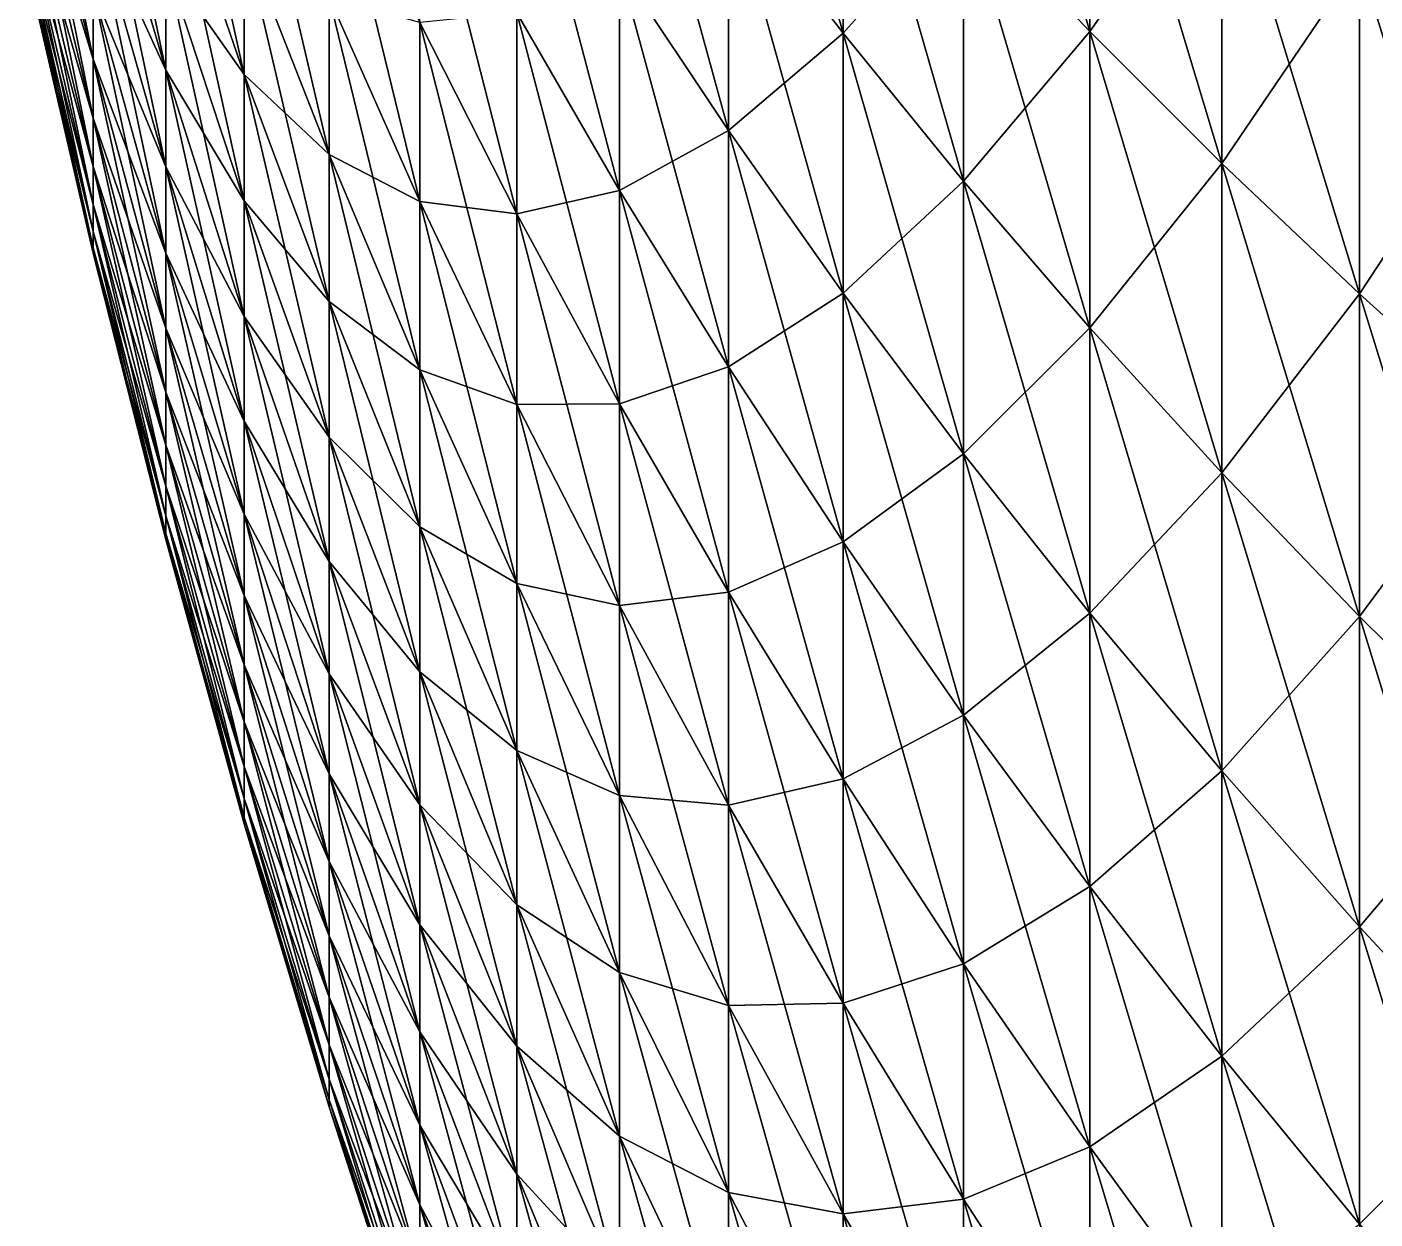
# Model space of a CAD drawing. Header units: inches. Extents: x 0 to 100, y -254 to 254.
# Drawn here: x 8.6 to 45.16, y -113.45 to -81.12 of the extents above; entities that cross this region are included whole.
import ezdxf

# ---------------------------------------------------------------- set-up
doc = ezdxf.new("R2010")
doc.units = ezdxf.units.IN
doc.header["$LTSCALE"] = 125.488919
doc.header["$MEASUREMENT"] = 0
doc.layers.add('1', color=7, linetype='CONTINUOUS')
doc.layers.add('3', color=7, linetype='CONTINUOUS')

msp = doc.modelspace()

# ---------------------------------------------------------------- linework, layer by layer
at = {"layer": '1', "linetype": 'CONTINUOUS'}
for points in [[(33.998, -77.617, -134.437), (33.998, -69.669, -138.723), (37.424, -81.236, -140.706), (33.998, -77.617, -134.437)], [(37.424, -81.236, -140.706), (33.998, -69.669, -138.723), (37.424, -72.918, -145.191), (37.424, -81.236, -140.706)], [(44.739, -79.312, -157.922), (44.739, -69.995, -162.267), (48.625, -82.454, -164.179), (44.739, -79.312, -157.922)], [(48.625, -82.454, -164.179), (44.739, -69.995, -162.267), (48.625, -72.768, -168.696), (48.625, -82.454, -164.179)], [(27.62, -77.231, -117.424), (27.62, -70.272, -121.715), (30.73, -81.286, -123.589), (27.62, -77.231, -117.424)], [(30.73, -81.286, -123.589), (27.62, -70.272, -121.715), (30.73, -73.962, -128.106), (30.73, -81.286, -123.589)], [(8.598, -74.662, -27.175), (8.598, -72.955, -31.47), (10.396, -81.994, -29.844), (8.598, -74.662, -27.175)], [(10.396, -81.994, -29.844), (8.598, -72.955, -31.47), (10.396, -80.12, -34.561), (10.396, -81.994, -29.844)], [(10.396, -75.566, -43.628), (10.396, -72.902, -47.948), (12.361, -82.289, -47.51), (10.396, -75.566, -43.628)], [(12.361, -82.289, -47.51), (10.396, -72.902, -47.948), (12.361, -79.388, -52.214), (12.361, -82.289, -47.51)], [(12.361, -76.217, -56.742), (12.361, -72.789, -61.077), (14.493, -82.409, -61.351), (12.361, -76.217, -56.742)], [(14.493, -82.409, -61.351), (12.361, -72.789, -61.077), (14.493, -78.702, -66.039), (14.493, -82.409, -61.351)], [(37.424, -81.236, -140.706), (37.424, -72.918, -145.191), (41.004, -84.818, -146.909), (37.424, -81.236, -140.706)], [(41.004, -84.818, -146.909), (37.424, -72.918, -145.191), (41.004, -76.132, -151.592), (41.004, -84.818, -146.909)], [(24.67, -79.482, -106.763), (24.67, -73.14, -111.204), (27.62, -83.928, -112.734), (24.67, -79.482, -106.763)], [(27.62, -83.928, -112.734), (24.67, -73.14, -111.204), (27.62, -77.231, -117.424), (27.62, -83.928, -112.734)], [(30.73, -81.286, -123.589), (30.73, -73.962, -128.106), (33.998, -85.303, -129.697), (30.73, -81.286, -123.589)], [(33.998, -85.303, -129.697), (30.73, -73.962, -128.106), (33.998, -77.617, -134.437), (33.998, -85.303, -129.697)], [(8.598, -76.115, -22.787), (8.598, -74.662, -27.175), (10.396, -83.591, -25.025), (8.598, -76.115, -22.787)], [(10.396, -83.591, -25.025), (8.598, -74.662, -27.175), (10.396, -81.994, -29.844), (10.396, -83.591, -25.025)], [(14.493, -78.702, -66.039), (14.493, -74.729, -70.503), (16.791, -84.579, -70.97), (14.493, -78.702, -66.039)], [(16.791, -84.579, -70.97), (14.493, -74.729, -70.503), (16.791, -80.309, -75.768), (16.791, -84.579, -70.97)], [(21.88, -80.73, -96.211), (21.88, -75, -100.742), (24.67, -85.555, -101.961), (21.88, -80.73, -96.211)], [(24.67, -85.555, -101.961), (21.88, -75, -100.742), (24.67, -79.482, -106.763), (24.67, -85.555, -101.961)], [(10.396, -77.975, -39.161), (10.396, -75.566, -43.628), (12.361, -84.913, -42.645), (10.396, -77.975, -39.161)], [(12.361, -84.913, -42.645), (10.396, -75.566, -43.628), (12.361, -82.289, -47.51), (12.361, -84.913, -42.645)], [(16.791, -80.309, -75.768), (16.791, -75.768, -80.309), (19.254, -85.851, -80.996), (16.791, -80.309, -75.768)], [(19.254, -85.851, -80.996), (16.791, -75.768, -80.309), (19.254, -80.996, -85.851), (19.254, -85.851, -80.996)], [(19.254, -80.996, -85.851), (19.254, -75.868, -90.416), (21.88, -86.188, -91.354), (19.254, -80.996, -85.851)], [(21.88, -86.188, -91.354), (19.254, -75.868, -90.416), (21.88, -80.73, -96.211), (21.88, -86.188, -91.354)], [(8.598, -77.311, -18.323), (8.598, -76.115, -22.787), (10.396, -84.905, -20.123), (8.598, -77.311, -18.323)], [(10.396, -84.905, -20.123), (8.598, -76.115, -22.787), (10.396, -83.591, -25.025), (10.396, -84.905, -20.123)], [(12.361, -79.388, -52.214), (12.361, -76.217, -56.742), (14.493, -85.837, -56.456), (12.361, -79.388, -52.214)], [(14.493, -85.837, -56.456), (12.361, -76.217, -56.742), (14.493, -82.409, -61.351), (14.493, -85.837, -56.456)], [(41.004, -84.818, -146.909), (41.004, -76.132, -151.592), (44.739, -88.36, -153.044), (41.004, -84.818, -146.909)], [(44.739, -88.36, -153.044), (41.004, -76.132, -151.592), (44.739, -79.312, -157.922), (44.739, -88.36, -153.044)], [(8.598, -78.246, -13.797), (8.598, -77.311, -18.323), (10.396, -85.931, -15.152), (8.598, -78.246, -13.797)], [(10.396, -85.931, -15.152), (8.598, -77.311, -18.323), (10.396, -84.905, -20.123), (10.396, -85.931, -15.152)], [(27.62, -83.928, -112.734), (27.62, -77.231, -117.424), (30.73, -88.334, -118.653), (27.62, -83.928, -112.734)], [(30.73, -88.334, -118.653), (27.62, -77.231, -117.424), (30.73, -81.286, -123.589), (30.73, -88.334, -118.653)], [(33.998, -85.303, -129.697), (33.998, -77.617, -134.437), (37.424, -89.28, -135.744), (33.998, -85.303, -129.697)], [(37.424, -89.28, -135.744), (33.998, -77.617, -134.437), (37.424, -81.236, -140.706), (37.424, -89.28, -135.744)], [(10.396, -80.12, -34.561), (10.396, -77.975, -39.161), (12.361, -87.249, -37.635), (10.396, -80.12, -34.561)], [(12.361, -87.249, -37.635), (10.396, -77.975, -39.161), (12.361, -84.913, -42.645), (12.361, -87.249, -37.635)], [(8.598, -78.916, -9.224), (8.598, -78.246, -13.797), (10.396, -86.667, -10.13), (8.598, -78.916, -9.224)], [(10.396, -86.667, -10.13), (8.598, -78.246, -13.797), (10.396, -85.931, -15.152), (10.396, -86.667, -10.13)], [(8.598, -79.319, -4.62), (8.598, -78.916, -9.224), (10.396, -87.109, -5.074), (8.598, -79.319, -4.62)], [(10.396, -87.109, -5.074), (8.598, -78.916, -9.224), (10.396, -86.667, -10.13), (10.396, -87.109, -5.074)], [(14.493, -82.409, -61.351), (14.493, -78.702, -66.039), (16.791, -88.562, -65.932), (14.493, -82.409, -61.351)], [(16.791, -88.562, -65.932), (14.493, -78.702, -66.039), (16.791, -84.579, -70.97), (16.791, -88.562, -65.932)], [(10.396, -87.257), (8.598, -79.453), (8.598, -79.319, -4.62), (10.396, -87.257)], [(10.396, -87.257), (8.598, -79.319, -4.62), (10.396, -87.109, -5.074), (10.396, -87.257)], [(44.739, -88.36, -153.044), (44.739, -79.312, -157.922), (48.625, -91.861, -159.107), (44.739, -88.36, -153.044)], [(48.625, -91.861, -159.107), (44.739, -79.312, -157.922), (48.625, -82.454, -164.179), (48.625, -91.861, -159.107)], [(12.361, -82.289, -47.51), (12.361, -79.388, -52.214), (14.493, -88.974, -51.369), (12.361, -82.289, -47.51)], [(14.493, -88.974, -51.369), (12.361, -79.388, -52.214), (14.493, -85.837, -56.456), (14.493, -88.974, -51.369)], [(24.67, -85.555, -101.961), (24.67, -79.482, -106.763), (27.62, -90.341, -107.664), (24.67, -85.555, -101.961)], [(27.62, -90.341, -107.664), (24.67, -79.482, -106.763), (27.62, -83.928, -112.734), (27.62, -90.341, -107.664)], [(10.396, -81.994, -29.844), (10.396, -80.12, -34.561), (12.361, -89.289, -32.499), (10.396, -81.994, -29.844)], [(12.361, -89.289, -32.499), (10.396, -80.12, -34.561), (12.361, -87.249, -37.635), (12.361, -89.289, -32.499)], [(16.791, -84.579, -70.97), (16.791, -80.309, -75.768), (19.254, -90.416, -75.868), (16.791, -84.579, -70.97)], [(19.254, -90.416, -75.868), (16.791, -80.309, -75.768), (19.254, -85.851, -80.996), (19.254, -90.416, -75.868)], [(21.88, -86.188, -91.354), (21.88, -80.73, -96.211), (24.67, -91.339, -96.814), (21.88, -86.188, -91.354)], [(24.67, -91.339, -96.814), (21.88, -80.73, -96.211), (24.67, -85.555, -101.961), (24.67, -91.339, -96.814)], [(19.254, -85.851, -80.996), (19.254, -80.996, -85.851), (21.88, -91.354, -86.188), (19.254, -85.851, -80.996)], [(21.88, -91.354, -86.188), (19.254, -80.996, -85.851), (21.88, -86.188, -91.354), (21.88, -91.354, -86.188)], [(30.73, -88.334, -118.653), (30.73, -81.286, -123.589), (33.998, -92.7, -124.517), (30.73, -88.334, -118.653)], [(33.998, -92.7, -124.517), (30.73, -81.286, -123.589), (33.998, -85.303, -129.697), (33.998, -92.7, -124.517)], [(37.424, -89.28, -135.744), (37.424, -81.236, -140.706), (41.004, -93.216, -141.729), (37.424, -89.28, -135.744)], [(41.004, -93.216, -141.729), (37.424, -81.236, -140.706), (41.004, -84.818, -146.909), (41.004, -93.216, -141.729)], [(10.396, -83.591, -25.025), (10.396, -81.994, -29.844), (12.361, -91.028, -27.252), (10.396, -83.591, -25.025)], [(12.361, -91.028, -27.252), (10.396, -81.994, -29.844), (12.361, -89.289, -32.499), (12.361, -91.028, -27.252)], [(12.361, -84.913, -42.645), (12.361, -82.289, -47.51), (14.493, -91.81, -46.109), (12.361, -84.913, -42.645)], [(14.493, -91.81, -46.109), (12.361, -82.289, -47.51), (14.493, -88.974, -51.369), (14.493, -91.81, -46.109)], [(14.493, -85.837, -56.456), (14.493, -82.409, -61.351), (16.791, -92.246, -60.671), (14.493, -85.837, -56.456)], [(16.791, -92.246, -60.671), (14.493, -82.409, -61.351), (16.791, -88.562, -65.932), (16.791, -92.246, -60.671)], [(10.396, -84.905, -20.123), (10.396, -83.591, -25.025), (12.361, -92.458, -21.913), (10.396, -84.905, -20.123)], [(12.361, -92.458, -21.913), (10.396, -83.591, -25.025), (12.361, -91.028, -27.252), (12.361, -92.458, -21.913)], [(27.62, -90.341, -107.664), (27.62, -83.928, -112.734), (30.73, -95.084, -113.316), (27.62, -90.341, -107.664)], [(30.73, -95.084, -113.316), (27.62, -83.928, -112.734), (30.73, -88.334, -118.653), (30.73, -95.084, -113.316)], [(16.791, -88.562, -65.932), (16.791, -84.579, -70.97), (19.254, -94.674, -70.482), (16.791, -88.562, -65.932)], [(19.254, -94.674, -70.482), (16.791, -84.579, -70.97), (19.254, -90.416, -75.868), (19.254, -94.674, -70.482)], [(41.004, -93.216, -141.729), (41.004, -84.818, -146.909), (44.739, -97.109, -147.647), (41.004, -93.216, -141.729)], [(44.739, -97.109, -147.647), (41.004, -84.818, -146.909), (44.739, -88.36, -153.044), (44.739, -97.109, -147.647)], [(10.396, -85.931, -15.152), (10.396, -84.905, -20.123), (12.361, -93.576, -16.5), (10.396, -85.931, -15.152)], [(12.361, -93.576, -16.5), (10.396, -84.905, -20.123), (12.361, -92.458, -21.913), (12.361, -93.576, -16.5)], [(12.361, -87.249, -37.635), (12.361, -84.913, -42.645), (14.493, -94.336, -40.693), (12.361, -87.249, -37.635)], [(14.493, -94.336, -40.693), (12.361, -84.913, -42.645), (14.493, -91.81, -46.109), (14.493, -94.336, -40.693)], [(33.998, -92.7, -124.517), (33.998, -85.303, -129.697), (37.424, -97.022, -130.323), (33.998, -92.7, -124.517)], [(37.424, -97.022, -130.323), (33.998, -85.303, -129.697), (37.424, -89.28, -135.744), (37.424, -97.022, -130.323)], [(14.493, -88.974, -51.369), (14.493, -85.837, -56.456), (16.791, -95.617, -55.205), (14.493, -88.974, -51.369)], [(16.791, -95.617, -55.205), (14.493, -85.837, -56.456), (16.791, -92.246, -60.671), (16.791, -95.617, -55.205)], [(19.254, -90.416, -75.868), (19.254, -85.851, -80.996), (21.88, -96.211, -80.73), (19.254, -90.416, -75.868)], [(21.88, -96.211, -80.73), (19.254, -85.851, -80.996), (21.88, -91.354, -86.188), (21.88, -96.211, -80.73)], [(24.67, -91.339, -96.814), (24.67, -85.555, -101.961), (27.62, -96.448, -102.229), (24.67, -91.339, -96.814)], [(27.62, -96.448, -102.229), (24.67, -85.555, -101.961), (27.62, -90.341, -107.664), (27.62, -96.448, -102.229)], [(10.396, -86.667, -10.13), (10.396, -85.931, -15.152), (12.361, -94.377, -11.031), (10.396, -86.667, -10.13)], [(12.361, -94.377, -11.031), (10.396, -85.931, -15.152), (12.361, -93.576, -16.5), (12.361, -94.377, -11.031)], [(21.88, -91.354, -86.188), (21.88, -86.188, -91.354), (24.67, -96.814, -91.339), (21.88, -91.354, -86.188)], [(24.67, -96.814, -91.339), (21.88, -86.188, -91.354), (24.67, -91.339, -96.814), (24.67, -96.814, -91.339)], [(10.396, -87.109, -5.074), (10.396, -86.667, -10.13), (12.361, -94.859, -5.525), (10.396, -87.109, -5.074)], [(12.361, -94.859, -5.525), (10.396, -86.667, -10.13), (12.361, -94.377, -11.031), (12.361, -94.859, -5.525)], [(12.361, -95.02), (10.396, -87.257), (10.396, -87.109, -5.074), (12.361, -95.02)], [(12.361, -95.02), (10.396, -87.109, -5.074), (12.361, -94.859, -5.525), (12.361, -95.02)], [(12.361, -89.289, -32.499), (12.361, -87.249, -37.635), (14.493, -96.543, -35.139), (12.361, -89.289, -32.499)], [(14.493, -96.543, -35.139), (12.361, -87.249, -37.635), (14.493, -94.336, -40.693), (14.493, -96.543, -35.139)], [(30.73, -95.084, -113.316), (30.73, -88.334, -118.653), (33.998, -99.783, -118.917), (30.73, -95.084, -113.316)], [(33.998, -99.783, -118.917), (30.73, -88.334, -118.653), (33.998, -92.7, -124.517), (33.998, -99.783, -118.917)], [(44.739, -97.109, -147.647), (44.739, -88.36, -153.044), (48.625, -100.956, -153.497), (44.739, -97.109, -147.647)], [(48.625, -100.956, -153.497), (44.739, -88.36, -153.044), (48.625, -91.861, -159.107), (48.625, -100.956, -153.497)], [(16.791, -92.246, -60.671), (16.791, -88.562, -65.932), (19.254, -98.612, -64.858), (16.791, -92.246, -60.671)], [(19.254, -98.612, -64.858), (16.791, -88.562, -65.932), (19.254, -94.674, -70.482), (19.254, -98.612, -64.858)], [(14.493, -91.81, -46.109), (14.493, -88.974, -51.369), (16.791, -98.665, -49.552), (14.493, -91.81, -46.109)], [(16.791, -98.665, -49.552), (14.493, -88.974, -51.369), (16.791, -95.617, -55.205), (16.791, -98.665, -49.552)], [(12.361, -91.028, -27.252), (12.361, -89.289, -32.499), (14.493, -98.422, -29.466), (12.361, -91.028, -27.252)], [(14.493, -98.422, -29.466), (12.361, -89.289, -32.499), (14.493, -96.543, -35.139), (14.493, -98.422, -29.466)], [(37.424, -97.022, -130.323), (37.424, -89.28, -135.744), (41.004, -101.299, -136.069), (37.424, -97.022, -130.323)], [(41.004, -101.299, -136.069), (37.424, -89.28, -135.744), (41.004, -93.216, -141.729), (41.004, -101.299, -136.069)], [(19.254, -94.674, -70.482), (19.254, -90.416, -75.868), (21.88, -100.742, -75), (19.254, -94.674, -70.482)], [(21.88, -100.742, -75), (19.254, -90.416, -75.868), (21.88, -96.211, -80.73), (21.88, -100.742, -75)], [(27.62, -96.448, -102.229), (27.62, -90.341, -107.664), (30.73, -101.512, -107.596), (27.62, -96.448, -102.229)], [(30.73, -101.512, -107.596), (27.62, -90.341, -107.664), (30.73, -95.084, -113.316), (30.73, -101.512, -107.596)], [(12.361, -92.458, -21.913), (12.361, -91.028, -27.252), (14.493, -99.969, -23.693), (12.361, -92.458, -21.913)], [(14.493, -99.969, -23.693), (12.361, -91.028, -27.252), (14.493, -98.422, -29.466), (14.493, -99.969, -23.693)], [(21.88, -96.211, -80.73), (21.88, -91.354, -86.188), (24.67, -101.961, -85.555), (21.88, -96.211, -80.73)], [(24.67, -101.961, -85.555), (21.88, -91.354, -86.188), (24.67, -96.814, -91.339), (24.67, -101.961, -85.555)], [(24.67, -96.814, -91.339), (24.67, -91.339, -96.814), (27.62, -102.229, -96.448), (24.67, -96.814, -91.339)], [(27.62, -102.229, -96.448), (24.67, -91.339, -96.814), (27.62, -96.448, -102.229), (27.62, -102.229, -96.448)], [(14.493, -94.336, -40.693), (14.493, -91.81, -46.109), (16.791, -101.38, -43.731), (14.493, -94.336, -40.693)], [(16.791, -101.38, -43.731), (14.493, -91.81, -46.109), (16.791, -98.665, -49.552), (16.791, -101.38, -43.731)], [(12.361, -93.576, -16.5), (12.361, -92.458, -21.913), (14.493, -101.178, -17.84), (12.361, -93.576, -16.5)], [(14.493, -101.178, -17.84), (12.361, -92.458, -21.913), (14.493, -99.969, -23.693), (14.493, -101.178, -17.84)], [(16.791, -95.617, -55.205), (16.791, -92.246, -60.671), (19.254, -102.216, -59.015), (16.791, -95.617, -55.205)], [(19.254, -102.216, -59.015), (16.791, -92.246, -60.671), (19.254, -98.612, -64.858), (19.254, -102.216, -59.015)], [(33.998, -99.783, -118.917), (33.998, -92.7, -124.517), (37.424, -104.436, -124.461), (33.998, -99.783, -118.917)], [(37.424, -104.436, -124.461), (33.998, -92.7, -124.517), (37.424, -97.022, -130.323), (37.424, -104.436, -124.461)], [(41.004, -101.299, -136.069), (41.004, -93.216, -141.729), (44.739, -105.53, -141.751), (41.004, -101.299, -136.069)], [(44.739, -105.53, -141.751), (41.004, -93.216, -141.729), (44.739, -97.109, -147.647), (44.739, -105.53, -141.751)], [(12.361, -94.377, -11.031), (12.361, -93.576, -16.5), (14.493, -102.044, -11.927), (12.361, -94.377, -11.031)], [(14.493, -102.044, -11.927), (12.361, -93.576, -16.5), (14.493, -101.178, -17.84), (14.493, -102.044, -11.927)], [(12.361, -94.859, -5.525), (12.361, -94.377, -11.031), (14.493, -102.565, -5.974), (12.361, -94.859, -5.525)], [(14.493, -102.565, -5.974), (12.361, -94.377, -11.031), (14.493, -102.044, -11.927), (14.493, -102.565, -5.974)], [(14.493, -96.543, -35.139), (14.493, -94.336, -40.693), (16.791, -103.751, -37.762), (14.493, -96.543, -35.139)], [(16.791, -103.751, -37.762), (14.493, -94.336, -40.693), (16.791, -101.38, -43.731), (16.791, -103.751, -37.762)], [(19.254, -98.612, -64.858), (19.254, -94.674, -70.482), (21.88, -104.932, -69.015), (19.254, -98.612, -64.858)], [(21.88, -104.932, -69.015), (19.254, -94.674, -70.482), (21.88, -100.742, -75), (21.88, -104.932, -69.015)], [(14.493, -102.738), (12.361, -95.02), (12.361, -94.859, -5.525), (14.493, -102.738)], [(14.493, -102.738), (12.361, -94.859, -5.525), (14.493, -102.565, -5.974), (14.493, -102.738)], [(30.73, -101.512, -107.596), (30.73, -95.084, -113.316), (33.998, -106.528, -112.914), (30.73, -101.512, -107.596)], [(33.998, -106.528, -112.914), (30.73, -95.084, -113.316), (33.998, -99.783, -118.917), (33.998, -106.528, -112.914)], [(16.791, -98.665, -49.552), (16.791, -95.617, -55.205), (19.254, -105.475, -52.971), (16.791, -98.665, -49.552)], [(19.254, -105.475, -52.971), (16.791, -95.617, -55.205), (19.254, -102.216, -59.015), (19.254, -105.475, -52.971)], [(21.88, -100.742, -75), (21.88, -96.211, -80.73), (24.67, -106.763, -79.482), (21.88, -100.742, -75)], [(24.67, -106.763, -79.482), (21.88, -96.211, -80.73), (24.67, -101.961, -85.555), (24.67, -106.763, -79.482)], [(27.62, -102.229, -96.448), (27.62, -96.448, -102.229), (30.73, -107.596, -101.512), (27.62, -102.229, -96.448)], [(30.73, -107.596, -101.512), (27.62, -96.448, -102.229), (30.73, -101.512, -107.596), (30.73, -107.596, -101.512)], [(14.493, -98.422, -29.466), (14.493, -96.543, -35.139), (16.791, -105.771, -31.666), (14.493, -98.422, -29.466)], [(16.791, -105.771, -31.666), (14.493, -96.543, -35.139), (16.791, -103.751, -37.762), (16.791, -105.771, -31.666)], [(24.67, -101.961, -85.555), (24.67, -96.814, -91.339), (27.62, -107.664, -90.341), (24.67, -101.961, -85.555)], [(27.62, -107.664, -90.341), (24.67, -96.814, -91.339), (27.62, -102.229, -96.448), (27.62, -107.664, -90.341)], [(37.424, -104.436, -124.461), (37.424, -97.022, -130.323), (41.004, -109.04, -129.948), (37.424, -104.436, -124.461)], [(41.004, -109.04, -129.948), (37.424, -97.022, -130.323), (41.004, -101.299, -136.069), (41.004, -109.04, -129.948)], [(44.739, -105.53, -141.751), (44.739, -97.109, -147.647), (48.625, -109.711, -147.367), (44.739, -105.53, -141.751)], [(48.625, -109.711, -147.367), (44.739, -97.109, -147.647), (48.625, -100.956, -153.497), (48.625, -109.711, -147.367)], [(14.493, -99.969, -23.693), (14.493, -98.422, -29.466), (16.791, -107.433, -25.462), (14.493, -99.969, -23.693)], [(16.791, -107.433, -25.462), (14.493, -98.422, -29.466), (16.791, -105.771, -31.666), (16.791, -107.433, -25.462)], [(16.791, -101.38, -43.731), (16.791, -98.665, -49.552), (19.254, -108.376, -46.749), (16.791, -101.38, -43.731)], [(19.254, -108.376, -46.749), (16.791, -98.665, -49.552), (19.254, -105.475, -52.971), (19.254, -108.376, -46.749)], [(19.254, -102.216, -59.015), (19.254, -98.612, -64.858), (21.88, -108.768, -62.797), (19.254, -102.216, -59.015)], [(21.88, -108.768, -62.797), (19.254, -98.612, -64.858), (21.88, -104.932, -69.015), (21.88, -108.768, -62.797)], [(33.998, -106.528, -112.914), (33.998, -99.783, -118.917), (37.424, -111.496, -118.178), (33.998, -106.528, -112.914)], [(37.424, -111.496, -118.178), (33.998, -99.783, -118.917), (37.424, -104.436, -124.461), (37.424, -111.496, -118.178)], [(14.493, -101.178, -17.84), (14.493, -99.969, -23.693), (16.791, -108.732, -19.172), (14.493, -101.178, -17.84)], [(16.791, -108.732, -19.172), (14.493, -99.969, -23.693), (16.791, -107.433, -25.462), (16.791, -108.732, -19.172)], [(21.88, -104.932, -69.015), (21.88, -100.742, -75), (24.67, -111.204, -73.14), (21.88, -104.932, -69.015)], [(24.67, -111.204, -73.14), (21.88, -100.742, -75), (24.67, -106.763, -79.482), (24.67, -111.204, -73.14)], [(14.493, -102.044, -11.927), (14.493, -101.178, -17.84), (16.791, -109.663, -12.818), (14.493, -102.044, -11.927)], [(16.791, -109.663, -12.818), (14.493, -101.178, -17.84), (16.791, -108.732, -19.172), (16.791, -109.663, -12.818)], [(16.791, -103.751, -37.762), (16.791, -101.38, -43.731), (19.254, -110.911, -40.368), (16.791, -103.751, -37.762)], [(19.254, -110.911, -40.368), (16.791, -101.38, -43.731), (19.254, -108.376, -46.749), (19.254, -110.911, -40.368)], [(30.73, -107.596, -101.512), (30.73, -101.512, -107.596), (33.998, -112.914, -106.528), (30.73, -107.596, -101.512)], [(33.998, -112.914, -106.528), (30.73, -101.512, -107.596), (33.998, -106.528, -112.914), (33.998, -112.914, -106.528)], [(41.004, -109.04, -129.948), (41.004, -101.299, -136.069), (44.739, -113.593, -135.375), (41.004, -109.04, -129.948)], [(44.739, -113.593, -135.375), (41.004, -101.299, -136.069), (44.739, -105.53, -141.751), (44.739, -113.593, -135.375)], [(24.67, -106.763, -79.482), (24.67, -101.961, -85.555), (27.62, -112.734, -83.928), (24.67, -106.763, -79.482)], [(27.62, -112.734, -83.928), (24.67, -101.961, -85.555), (27.62, -107.664, -90.341), (27.62, -112.734, -83.928)], [(14.493, -102.565, -5.974), (14.493, -102.044, -11.927), (16.791, -110.223, -6.42), (14.493, -102.565, -5.974)], [(16.791, -110.223, -6.42), (14.493, -102.044, -11.927), (16.791, -109.663, -12.818), (16.791, -110.223, -6.42)], [(19.254, -105.475, -52.971), (19.254, -102.216, -59.015), (21.88, -112.235, -56.366), (19.254, -105.475, -52.971)], [(21.88, -112.235, -56.366), (19.254, -102.216, -59.015), (21.88, -108.768, -62.797), (21.88, -112.235, -56.366)], [(27.62, -107.664, -90.341), (27.62, -102.229, -96.448), (30.73, -113.316, -95.084), (27.62, -107.664, -90.341)], [(30.73, -113.316, -95.084), (27.62, -102.229, -96.448), (30.73, -107.596, -101.512), (30.73, -113.316, -95.084)], [(16.791, -110.409), (14.493, -102.738), (14.493, -102.565, -5.974), (16.791, -110.409)], [(16.791, -110.409), (14.493, -102.565, -5.974), (16.791, -110.223, -6.42), (16.791, -110.409)], [(16.791, -105.771, -31.666), (16.791, -103.751, -37.762), (19.254, -113.071, -33.851), (16.791, -105.771, -31.666)], [(19.254, -113.071, -33.851), (16.791, -103.751, -37.762), (19.254, -110.911, -40.368), (19.254, -113.071, -33.851)], [(37.424, -111.496, -118.178), (37.424, -104.436, -124.461), (41.004, -116.411, -123.388), (37.424, -111.496, -118.178)], [(41.004, -116.411, -123.388), (37.424, -104.436, -124.461), (41.004, -109.04, -129.948), (41.004, -116.411, -123.388)], [(21.88, -108.768, -62.797), (21.88, -104.932, -69.015), (24.67, -115.268, -66.55), (21.88, -108.768, -62.797)], [(24.67, -115.268, -66.55), (21.88, -104.932, -69.015), (24.67, -111.204, -73.14), (24.67, -115.268, -66.55)], [(19.254, -108.376, -46.749), (19.254, -105.475, -52.971), (21.88, -115.322, -49.745), (19.254, -108.376, -46.749)], [(21.88, -115.322, -49.745), (19.254, -105.475, -52.971), (21.88, -112.235, -56.366), (21.88, -115.322, -49.745)], [(44.739, -113.593, -135.375), (44.739, -105.53, -141.751), (48.625, -118.094, -140.739), (44.739, -113.593, -135.375)], [(48.625, -118.094, -140.739), (44.739, -105.53, -141.751), (48.625, -109.711, -147.367), (48.625, -118.094, -140.739)], [(16.791, -107.433, -25.462), (16.791, -105.771, -31.666), (19.254, -114.848, -27.219), (16.791, -107.433, -25.462)], [(19.254, -114.848, -27.219), (16.791, -105.771, -31.666), (19.254, -113.071, -33.851), (19.254, -114.848, -27.219)], [(33.998, -112.914, -106.528), (33.998, -106.528, -112.914), (37.424, -118.178, -111.496), (33.998, -112.914, -106.528)], [(37.424, -118.178, -111.496), (33.998, -106.528, -112.914), (37.424, -111.496, -118.178), (37.424, -118.178, -111.496)], [(24.67, -111.204, -73.14), (24.67, -106.763, -79.482), (27.62, -117.424, -77.231), (24.67, -111.204, -73.14)], [(27.62, -117.424, -77.231), (24.67, -106.763, -79.482), (27.62, -112.734, -83.928), (27.62, -117.424, -77.231)], [(16.791, -108.732, -19.172), (16.791, -107.433, -25.462), (19.254, -116.236, -20.496), (16.791, -108.732, -19.172)], [(19.254, -116.236, -20.496), (16.791, -107.433, -25.462), (19.254, -114.848, -27.219), (19.254, -116.236, -20.496)], [(27.62, -112.734, -83.928), (27.62, -107.664, -90.341), (30.73, -118.653, -88.334), (27.62, -112.734, -83.928)], [(30.73, -118.653, -88.334), (27.62, -107.664, -90.341), (30.73, -113.316, -95.084), (30.73, -118.653, -88.334)], [(30.73, -113.316, -95.084), (30.73, -107.596, -101.512), (33.998, -118.917, -99.783), (30.73, -113.316, -95.084)], [(33.998, -118.917, -99.783), (30.73, -107.596, -101.512), (33.998, -112.914, -106.528), (33.998, -118.917, -99.783)], [(19.254, -110.911, -40.368), (19.254, -108.376, -46.749), (21.88, -118.02, -42.956), (19.254, -110.911, -40.368)], [(21.88, -118.02, -42.956), (19.254, -108.376, -46.749), (21.88, -115.322, -49.745), (21.88, -118.02, -42.956)], [(16.791, -109.663, -12.818), (16.791, -108.732, -19.172), (19.254, -117.231, -13.702), (16.791, -109.663, -12.818)], [(19.254, -117.231, -13.702), (16.791, -108.732, -19.172), (19.254, -116.236, -20.496), (19.254, -117.231, -13.702)], [(21.88, -112.235, -56.366), (21.88, -108.768, -62.797), (24.67, -118.943, -59.735), (21.88, -112.235, -56.366)], [(24.67, -118.943, -59.735), (21.88, -108.768, -62.797), (24.67, -115.268, -66.55), (24.67, -118.943, -59.735)], [(41.004, -116.411, -123.388), (41.004, -109.04, -129.948), (44.739, -121.272, -128.541), (41.004, -116.411, -123.388)], [(44.739, -121.272, -128.541), (41.004, -109.04, -129.948), (44.739, -113.593, -135.375), (44.739, -121.272, -128.541)], [(16.791, -110.223, -6.42), (16.791, -109.663, -12.818), (19.254, -117.829, -6.863), (16.791, -110.223, -6.42)], [(19.254, -117.829, -6.863), (16.791, -109.663, -12.818), (19.254, -117.231, -13.702), (19.254, -117.829, -6.863)], [(19.254, -118.029), (16.791, -110.409), (16.791, -110.223, -6.42), (19.254, -118.029)], [(19.254, -118.029), (16.791, -110.223, -6.42), (19.254, -117.829, -6.863), (19.254, -118.029)], [(19.254, -113.071, -33.851), (19.254, -110.911, -40.368), (21.88, -120.318, -36.021), (19.254, -113.071, -33.851)], [(21.88, -120.318, -36.021), (19.254, -110.911, -40.368), (21.88, -118.02, -42.956), (21.88, -120.318, -36.021)], [(24.67, -115.268, -66.55), (24.67, -111.204, -73.14), (27.62, -121.715, -70.272), (24.67, -115.268, -66.55)], [(27.62, -121.715, -70.272), (24.67, -111.204, -73.14), (27.62, -117.424, -77.231), (27.62, -121.715, -70.272)], [(37.424, -118.178, -111.496), (37.424, -111.496, -118.178), (41.004, -123.388, -116.411), (37.424, -118.178, -111.496)], [(41.004, -123.388, -116.411), (37.424, -111.496, -118.178), (41.004, -116.411, -123.388), (41.004, -123.388, -116.411)], [(21.88, -115.322, -49.745), (21.88, -112.235, -56.366), (24.67, -122.215, -52.718), (21.88, -115.322, -49.745)], [(24.67, -122.215, -52.718), (21.88, -112.235, -56.366), (24.67, -118.943, -59.735), (24.67, -122.215, -52.718)], [(27.62, -117.424, -77.231), (27.62, -112.734, -83.928), (30.73, -123.589, -81.286), (27.62, -117.424, -77.231)], [(30.73, -123.589, -81.286), (27.62, -112.734, -83.928), (30.73, -118.653, -88.334), (30.73, -123.589, -81.286)], [(33.998, -118.917, -99.783), (33.998, -112.914, -106.528), (37.424, -124.461, -104.436), (33.998, -118.917, -99.783)], [(37.424, -124.461, -104.436), (33.998, -112.914, -106.528), (37.424, -118.178, -111.496), (37.424, -124.461, -104.436)], [(19.254, -114.848, -27.219), (19.254, -113.071, -33.851), (21.88, -122.209, -28.964), (19.254, -114.848, -27.219)], [(21.88, -122.209, -28.964), (19.254, -113.071, -33.851), (21.88, -120.318, -36.021), (21.88, -122.209, -28.964)], [(30.73, -118.653, -88.334), (30.73, -113.316, -95.084), (33.998, -124.517, -92.7), (30.73, -118.653, -88.334)], [(33.998, -124.517, -92.7), (30.73, -113.316, -95.084), (33.998, -118.917, -99.783), (33.998, -124.517, -92.7)]]:
    msp.add_3dface(points, dxfattribs=at)
at = {"layer": '3', "linetype": 'CONTINUOUS'}
for points in [[(37.424, -72.918, 145.191), (33.998, -77.617, 134.437), (37.424, -81.236, 140.706), (37.424, -72.918, 145.191)], [(37.424, -72.918, 145.191), (37.424, -81.236, 140.706), (41.004, -76.132, 151.592), (37.424, -72.918, 145.191)], [(48.625, -72.768, 168.696), (44.739, -79.312, 157.922), (48.625, -82.454, 164.179), (48.625, -72.768, 168.696)], [(30.73, -73.962, 128.106), (27.62, -77.231, 117.424), (30.73, -81.286, 123.589), (30.73, -73.962, 128.106)], [(30.73, -73.962, 128.106), (30.73, -81.286, 123.589), (33.998, -77.617, 134.437), (30.73, -73.962, 128.106)], [(8.598, -74.662, 27.175), (8.598, -76.115, 22.787), (10.396, -81.994, 29.844), (8.598, -74.662, 27.175)], [(10.396, -80.12, 34.561), (8.598, -74.662, 27.175), (10.396, -81.994, 29.844), (10.396, -80.12, 34.561)], [(10.396, -75.566, 43.628), (10.396, -77.975, 39.161), (12.361, -82.289, 47.51), (10.396, -75.566, 43.628)], [(12.361, -79.388, 52.214), (10.396, -75.566, 43.628), (12.361, -82.289, 47.51), (12.361, -79.388, 52.214)], [(8.598, -76.115, 22.787), (8.598, -77.311, 18.323), (10.396, -83.591, 25.025), (8.598, -76.115, 22.787)], [(10.396, -81.994, 29.844), (8.598, -76.115, 22.787), (10.396, -83.591, 25.025), (10.396, -81.994, 29.844)], [(12.361, -76.217, 56.742), (12.361, -79.388, 52.214), (14.493, -82.409, 61.351), (12.361, -76.217, 56.742)], [(14.493, -78.702, 66.039), (12.361, -76.217, 56.742), (14.493, -82.409, 61.351), (14.493, -78.702, 66.039)], [(41.004, -76.132, 151.592), (37.424, -81.236, 140.706), (41.004, -84.818, 146.909), (41.004, -76.132, 151.592)], [(41.004, -76.132, 151.592), (41.004, -84.818, 146.909), (44.739, -79.312, 157.922), (41.004, -76.132, 151.592)], [(8.598, -77.311, 18.323), (8.598, -78.246, 13.797), (10.396, -84.905, 20.123), (8.598, -77.311, 18.323)], [(10.396, -83.591, 25.025), (8.598, -77.311, 18.323), (10.396, -84.905, 20.123), (10.396, -83.591, 25.025)], [(27.62, -77.231, 117.424), (24.67, -79.482, 106.763), (27.62, -83.928, 112.734), (27.62, -77.231, 117.424)], [(27.62, -77.231, 117.424), (27.62, -83.928, 112.734), (30.73, -81.286, 123.589), (27.62, -77.231, 117.424)], [(33.998, -77.617, 134.437), (30.73, -81.286, 123.589), (33.998, -85.303, 129.697), (33.998, -77.617, 134.437)], [(33.998, -77.617, 134.437), (33.998, -85.303, 129.697), (37.424, -81.236, 140.706), (33.998, -77.617, 134.437)], [(10.396, -77.975, 39.161), (10.396, -80.12, 34.561), (12.361, -84.913, 42.645), (10.396, -77.975, 39.161)], [(12.361, -82.289, 47.51), (10.396, -77.975, 39.161), (12.361, -84.913, 42.645), (12.361, -82.289, 47.51)], [(8.598, -78.246, 13.797), (8.598, -78.916, 9.224), (10.396, -85.931, 15.152), (8.598, -78.246, 13.797)], [(10.396, -84.905, 20.123), (8.598, -78.246, 13.797), (10.396, -85.931, 15.152), (10.396, -84.905, 20.123)], [(8.598, -78.916, 9.224), (8.598, -79.319, 4.62), (10.396, -86.667, 10.13), (8.598, -78.916, 9.224)], [(10.396, -85.931, 15.152), (8.598, -78.916, 9.224), (10.396, -86.667, 10.13), (10.396, -85.931, 15.152)], [(14.493, -78.702, 66.039), (14.493, -82.409, 61.351), (16.791, -84.579, 70.97), (14.493, -78.702, 66.039)], [(16.791, -80.309, 75.768), (14.493, -78.702, 66.039), (16.791, -84.579, 70.97), (16.791, -80.309, 75.768)], [(8.598, -79.319, 4.62), (8.598, -79.453), (10.396, -87.109, 5.074), (8.598, -79.319, 4.62)], [(10.396, -86.667, 10.13), (8.598, -79.319, 4.62), (10.396, -87.109, 5.074), (10.396, -86.667, 10.13)], [(44.739, -79.312, 157.922), (41.004, -84.818, 146.909), (44.739, -88.36, 153.044), (44.739, -79.312, 157.922)], [(44.739, -79.312, 157.922), (44.739, -88.36, 153.044), (48.625, -82.454, 164.179), (44.739, -79.312, 157.922)], [(8.598, -79.453), (10.396, -87.257), (10.396, -87.109, 5.074), (8.598, -79.453)], [(12.361, -79.388, 52.214), (12.361, -82.289, 47.51), (14.493, -85.837, 56.456), (12.361, -79.388, 52.214)], [(14.493, -82.409, 61.351), (12.361, -79.388, 52.214), (14.493, -85.837, 56.456), (14.493, -82.409, 61.351)], [(24.67, -79.482, 106.763), (21.88, -80.73, 96.211), (24.67, -85.555, 101.961), (24.67, -79.482, 106.763)], [(24.67, -79.482, 106.763), (24.67, -85.555, 101.961), (27.62, -83.928, 112.734), (24.67, -79.482, 106.763)], [(10.396, -80.12, 34.561), (10.396, -81.994, 29.844), (12.361, -87.249, 37.635), (10.396, -80.12, 34.561)], [(12.361, -84.913, 42.645), (10.396, -80.12, 34.561), (12.361, -87.249, 37.635), (12.361, -84.913, 42.645)], [(16.791, -80.309, 75.768), (16.791, -84.579, 70.97), (19.254, -85.851, 80.996), (16.791, -80.309, 75.768)], [(19.254, -80.996, 85.851), (16.791, -80.309, 75.768), (19.254, -85.851, 80.996), (19.254, -80.996, 85.851)], [(21.88, -80.73, 96.211), (19.254, -80.996, 85.851), (21.88, -86.188, 91.354), (21.88, -80.73, 96.211)], [(21.88, -80.73, 96.211), (21.88, -86.188, 91.354), (24.67, -85.555, 101.961), (21.88, -80.73, 96.211)], [(19.254, -80.996, 85.851), (19.254, -85.851, 80.996), (21.88, -86.188, 91.354), (19.254, -80.996, 85.851)], [(30.73, -81.286, 123.589), (27.62, -83.928, 112.734), (30.73, -88.334, 118.653), (30.73, -81.286, 123.589)], [(30.73, -81.286, 123.589), (30.73, -88.334, 118.653), (33.998, -85.303, 129.697), (30.73, -81.286, 123.589)], [(37.424, -81.236, 140.706), (33.998, -85.303, 129.697), (37.424, -89.28, 135.744), (37.424, -81.236, 140.706)], [(37.424, -81.236, 140.706), (37.424, -89.28, 135.744), (41.004, -84.818, 146.909), (37.424, -81.236, 140.706)], [(10.396, -81.994, 29.844), (10.396, -83.591, 25.025), (12.361, -89.289, 32.499), (10.396, -81.994, 29.844)], [(12.361, -87.249, 37.635), (10.396, -81.994, 29.844), (12.361, -89.289, 32.499), (12.361, -87.249, 37.635)], [(12.361, -82.289, 47.51), (12.361, -84.913, 42.645), (14.493, -88.974, 51.369), (12.361, -82.289, 47.51)], [(14.493, -85.837, 56.456), (12.361, -82.289, 47.51), (14.493, -88.974, 51.369), (14.493, -85.837, 56.456)], [(14.493, -82.409, 61.351), (14.493, -85.837, 56.456), (16.791, -88.562, 65.932), (14.493, -82.409, 61.351)], [(16.791, -84.579, 70.97), (14.493, -82.409, 61.351), (16.791, -88.562, 65.932), (16.791, -84.579, 70.97)], [(48.625, -82.454, 164.179), (44.739, -88.36, 153.044), (48.625, -91.861, 159.107), (48.625, -82.454, 164.179)], [(10.396, -83.591, 25.025), (10.396, -84.905, 20.123), (12.361, -91.028, 27.252), (10.396, -83.591, 25.025)], [(12.361, -89.289, 32.499), (10.396, -83.591, 25.025), (12.361, -91.028, 27.252), (12.361, -89.289, 32.499)], [(27.62, -83.928, 112.734), (24.67, -85.555, 101.961), (27.62, -90.341, 107.664), (27.62, -83.928, 112.734)], [(27.62, -83.928, 112.734), (27.62, -90.341, 107.664), (30.73, -88.334, 118.653), (27.62, -83.928, 112.734)], [(16.791, -84.579, 70.97), (16.791, -88.562, 65.932), (19.254, -90.416, 75.868), (16.791, -84.579, 70.97)], [(19.254, -85.851, 80.996), (16.791, -84.579, 70.97), (19.254, -90.416, 75.868), (19.254, -85.851, 80.996)], [(41.004, -84.818, 146.909), (37.424, -89.28, 135.744), (41.004, -93.216, 141.729), (41.004, -84.818, 146.909)], [(41.004, -84.818, 146.909), (41.004, -93.216, 141.729), (44.739, -88.36, 153.044), (41.004, -84.818, 146.909)], [(10.396, -84.905, 20.123), (10.396, -85.931, 15.152), (12.361, -92.458, 21.913), (10.396, -84.905, 20.123)], [(12.361, -91.028, 27.252), (10.396, -84.905, 20.123), (12.361, -92.458, 21.913), (12.361, -91.028, 27.252)], [(12.361, -84.913, 42.645), (12.361, -87.249, 37.635), (14.493, -91.81, 46.109), (12.361, -84.913, 42.645)], [(14.493, -88.974, 51.369), (12.361, -84.913, 42.645), (14.493, -91.81, 46.109), (14.493, -88.974, 51.369)], [(33.998, -85.303, 129.697), (30.73, -88.334, 118.653), (33.998, -92.7, 124.517), (33.998, -85.303, 129.697)], [(33.998, -85.303, 129.697), (33.998, -92.7, 124.517), (37.424, -89.28, 135.744), (33.998, -85.303, 129.697)], [(14.493, -85.837, 56.456), (14.493, -88.974, 51.369), (16.791, -92.246, 60.671), (14.493, -85.837, 56.456)], [(16.791, -88.562, 65.932), (14.493, -85.837, 56.456), (16.791, -92.246, 60.671), (16.791, -88.562, 65.932)], [(19.254, -85.851, 80.996), (19.254, -90.416, 75.868), (21.88, -91.354, 86.188), (19.254, -85.851, 80.996)], [(21.88, -86.188, 91.354), (19.254, -85.851, 80.996), (21.88, -91.354, 86.188), (21.88, -86.188, 91.354)], [(24.67, -85.555, 101.961), (21.88, -86.188, 91.354), (24.67, -91.339, 96.814), (24.67, -85.555, 101.961)], [(24.67, -85.555, 101.961), (24.67, -91.339, 96.814), (27.62, -90.341, 107.664), (24.67, -85.555, 101.961)], [(10.396, -85.931, 15.152), (10.396, -86.667, 10.13), (12.361, -93.576, 16.5), (10.396, -85.931, 15.152)], [(12.361, -92.458, 21.913), (10.396, -85.931, 15.152), (12.361, -93.576, 16.5), (12.361, -92.458, 21.913)], [(21.88, -86.188, 91.354), (21.88, -91.354, 86.188), (24.67, -91.339, 96.814), (21.88, -86.188, 91.354)], [(10.396, -86.667, 10.13), (10.396, -87.109, 5.074), (12.361, -94.377, 11.031), (10.396, -86.667, 10.13)], [(12.361, -93.576, 16.5), (10.396, -86.667, 10.13), (12.361, -94.377, 11.031), (12.361, -93.576, 16.5)], [(10.396, -87.109, 5.074), (10.396, -87.257), (12.361, -94.859, 5.525), (10.396, -87.109, 5.074)], [(12.361, -94.377, 11.031), (10.396, -87.109, 5.074), (12.361, -94.859, 5.525), (12.361, -94.377, 11.031)], [(10.396, -87.257), (12.361, -95.02), (12.361, -94.859, 5.525), (10.396, -87.257)], [(12.361, -87.249, 37.635), (12.361, -89.289, 32.499), (14.493, -94.336, 40.693), (12.361, -87.249, 37.635)], [(14.493, -91.81, 46.109), (12.361, -87.249, 37.635), (14.493, -94.336, 40.693), (14.493, -91.81, 46.109)], [(30.73, -88.334, 118.653), (27.62, -90.341, 107.664), (30.73, -95.084, 113.316), (30.73, -88.334, 118.653)], [(30.73, -88.334, 118.653), (30.73, -95.084, 113.316), (33.998, -92.7, 124.517), (30.73, -88.334, 118.653)], [(44.739, -88.36, 153.044), (41.004, -93.216, 141.729), (44.739, -97.109, 147.647), (44.739, -88.36, 153.044)], [(44.739, -88.36, 153.044), (44.739, -97.109, 147.647), (48.625, -91.861, 159.107), (44.739, -88.36, 153.044)], [(16.791, -88.562, 65.932), (16.791, -92.246, 60.671), (19.254, -94.674, 70.482), (16.791, -88.562, 65.932)], [(19.254, -90.416, 75.868), (16.791, -88.562, 65.932), (19.254, -94.674, 70.482), (19.254, -90.416, 75.868)], [(14.493, -88.974, 51.369), (14.493, -91.81, 46.109), (16.791, -95.617, 55.205), (14.493, -88.974, 51.369)], [(16.791, -92.246, 60.671), (14.493, -88.974, 51.369), (16.791, -95.617, 55.205), (16.791, -92.246, 60.671)], [(12.361, -89.289, 32.499), (12.361, -91.028, 27.252), (14.493, -96.543, 35.139), (12.361, -89.289, 32.499)], [(14.493, -94.336, 40.693), (12.361, -89.289, 32.499), (14.493, -96.543, 35.139), (14.493, -94.336, 40.693)], [(37.424, -89.28, 135.744), (33.998, -92.7, 124.517), (37.424, -97.022, 130.323), (37.424, -89.28, 135.744)], [(37.424, -89.28, 135.744), (37.424, -97.022, 130.323), (41.004, -93.216, 141.729), (37.424, -89.28, 135.744)], [(19.254, -90.416, 75.868), (19.254, -94.674, 70.482), (21.88, -96.211, 80.73), (19.254, -90.416, 75.868)], [(21.88, -91.354, 86.188), (19.254, -90.416, 75.868), (21.88, -96.211, 80.73), (21.88, -91.354, 86.188)], [(27.62, -90.341, 107.664), (24.67, -91.339, 96.814), (27.62, -96.448, 102.229), (27.62, -90.341, 107.664)], [(27.62, -90.341, 107.664), (27.62, -96.448, 102.229), (30.73, -95.084, 113.316), (27.62, -90.341, 107.664)], [(12.361, -91.028, 27.252), (12.361, -92.458, 21.913), (14.493, -98.422, 29.466), (12.361, -91.028, 27.252)], [(14.493, -96.543, 35.139), (12.361, -91.028, 27.252), (14.493, -98.422, 29.466), (14.493, -96.543, 35.139)], [(24.67, -91.339, 96.814), (21.88, -91.354, 86.188), (24.67, -96.814, 91.339), (24.67, -91.339, 96.814)], [(21.88, -91.354, 86.188), (21.88, -96.211, 80.73), (24.67, -96.814, 91.339), (21.88, -91.354, 86.188)], [(24.67, -91.339, 96.814), (24.67, -96.814, 91.339), (27.62, -96.448, 102.229), (24.67, -91.339, 96.814)], [(14.493, -91.81, 46.109), (14.493, -94.336, 40.693), (16.791, -98.665, 49.552), (14.493, -91.81, 46.109)], [(16.791, -95.617, 55.205), (14.493, -91.81, 46.109), (16.791, -98.665, 49.552), (16.791, -95.617, 55.205)], [(48.625, -91.861, 159.107), (44.739, -97.109, 147.647), (48.625, -100.956, 153.497), (48.625, -91.861, 159.107)], [(12.361, -92.458, 21.913), (12.361, -93.576, 16.5), (14.493, -99.969, 23.693), (12.361, -92.458, 21.913)], [(14.493, -98.422, 29.466), (12.361, -92.458, 21.913), (14.493, -99.969, 23.693), (14.493, -98.422, 29.466)], [(16.791, -92.246, 60.671), (16.791, -95.617, 55.205), (19.254, -98.612, 64.858), (16.791, -92.246, 60.671)], [(19.254, -94.674, 70.482), (16.791, -92.246, 60.671), (19.254, -98.612, 64.858), (19.254, -94.674, 70.482)], [(33.998, -92.7, 124.517), (30.73, -95.084, 113.316), (33.998, -99.783, 118.917), (33.998, -92.7, 124.517)], [(33.998, -92.7, 124.517), (33.998, -99.783, 118.917), (37.424, -97.022, 130.323), (33.998, -92.7, 124.517)], [(41.004, -93.216, 141.729), (37.424, -97.022, 130.323), (41.004, -101.299, 136.069), (41.004, -93.216, 141.729)], [(41.004, -93.216, 141.729), (41.004, -101.299, 136.069), (44.739, -97.109, 147.647), (41.004, -93.216, 141.729)], [(12.361, -93.576, 16.5), (12.361, -94.377, 11.031), (14.493, -101.178, 17.84), (12.361, -93.576, 16.5)], [(14.493, -99.969, 23.693), (12.361, -93.576, 16.5), (14.493, -101.178, 17.84), (14.493, -99.969, 23.693)], [(12.361, -94.377, 11.031), (12.361, -94.859, 5.525), (14.493, -102.044, 11.927), (12.361, -94.377, 11.031)], [(14.493, -101.178, 17.84), (12.361, -94.377, 11.031), (14.493, -102.044, 11.927), (14.493, -101.178, 17.84)], [(14.493, -94.336, 40.693), (14.493, -96.543, 35.139), (16.791, -101.38, 43.731), (14.493, -94.336, 40.693)], [(16.791, -98.665, 49.552), (14.493, -94.336, 40.693), (16.791, -101.38, 43.731), (16.791, -98.665, 49.552)], [(19.254, -94.674, 70.482), (19.254, -98.612, 64.858), (21.88, -100.742, 75), (19.254, -94.674, 70.482)], [(21.88, -96.211, 80.73), (19.254, -94.674, 70.482), (21.88, -100.742, 75), (21.88, -96.211, 80.73)], [(12.361, -94.859, 5.525), (12.361, -95.02), (14.493, -102.565, 5.974), (12.361, -94.859, 5.525)], [(14.493, -102.044, 11.927), (12.361, -94.859, 5.525), (14.493, -102.565, 5.974), (14.493, -102.044, 11.927)], [(12.361, -95.02), (14.493, -102.738), (14.493, -102.565, 5.974), (12.361, -95.02)], [(30.73, -95.084, 113.316), (27.62, -96.448, 102.229), (30.73, -101.512, 107.596), (30.73, -95.084, 113.316)], [(30.73, -95.084, 113.316), (30.73, -101.512, 107.596), (33.998, -99.783, 118.917), (30.73, -95.084, 113.316)], [(16.791, -95.617, 55.205), (16.791, -98.665, 49.552), (19.254, -102.216, 59.015), (16.791, -95.617, 55.205)], [(19.254, -98.612, 64.858), (16.791, -95.617, 55.205), (19.254, -102.216, 59.015), (19.254, -98.612, 64.858)], [(21.88, -96.211, 80.73), (21.88, -100.742, 75), (24.67, -101.961, 85.555), (21.88, -96.211, 80.73)], [(24.67, -96.814, 91.339), (21.88, -96.211, 80.73), (24.67, -101.961, 85.555), (24.67, -96.814, 91.339)], [(27.62, -96.448, 102.229), (24.67, -96.814, 91.339), (27.62, -102.229, 96.448), (27.62, -96.448, 102.229)], [(27.62, -96.448, 102.229), (27.62, -102.229, 96.448), (30.73, -101.512, 107.596), (27.62, -96.448, 102.229)], [(14.493, -96.543, 35.139), (14.493, -98.422, 29.466), (16.791, -103.751, 37.762), (14.493, -96.543, 35.139)], [(16.791, -101.38, 43.731), (14.493, -96.543, 35.139), (16.791, -103.751, 37.762), (16.791, -101.38, 43.731)], [(24.67, -96.814, 91.339), (24.67, -101.961, 85.555), (27.62, -102.229, 96.448), (24.67, -96.814, 91.339)], [(37.424, -97.022, 130.323), (33.998, -99.783, 118.917), (37.424, -104.436, 124.461), (37.424, -97.022, 130.323)], [(37.424, -97.022, 130.323), (37.424, -104.436, 124.461), (41.004, -101.299, 136.069), (37.424, -97.022, 130.323)], [(44.739, -97.109, 147.647), (41.004, -101.299, 136.069), (44.739, -105.53, 141.751), (44.739, -97.109, 147.647)], [(44.739, -97.109, 147.647), (44.739, -105.53, 141.751), (48.625, -100.956, 153.497), (44.739, -97.109, 147.647)], [(14.493, -98.422, 29.466), (14.493, -99.969, 23.693), (16.791, -105.771, 31.666), (14.493, -98.422, 29.466)], [(16.791, -103.751, 37.762), (14.493, -98.422, 29.466), (16.791, -105.771, 31.666), (16.791, -103.751, 37.762)], [(16.791, -98.665, 49.552), (16.791, -101.38, 43.731), (19.254, -105.475, 52.971), (16.791, -98.665, 49.552)], [(19.254, -102.216, 59.015), (16.791, -98.665, 49.552), (19.254, -105.475, 52.971), (19.254, -102.216, 59.015)], [(19.254, -98.612, 64.858), (19.254, -102.216, 59.015), (21.88, -104.932, 69.015), (19.254, -98.612, 64.858)], [(21.88, -100.742, 75), (19.254, -98.612, 64.858), (21.88, -104.932, 69.015), (21.88, -100.742, 75)], [(33.998, -99.783, 118.917), (30.73, -101.512, 107.596), (33.998, -106.528, 112.914), (33.998, -99.783, 118.917)], [(33.998, -99.783, 118.917), (33.998, -106.528, 112.914), (37.424, -104.436, 124.461), (33.998, -99.783, 118.917)], [(14.493, -99.969, 23.693), (14.493, -101.178, 17.84), (16.791, -107.433, 25.462), (14.493, -99.969, 23.693)], [(16.791, -105.771, 31.666), (14.493, -99.969, 23.693), (16.791, -107.433, 25.462), (16.791, -105.771, 31.666)], [(21.88, -100.742, 75), (21.88, -104.932, 69.015), (24.67, -106.763, 79.482), (21.88, -100.742, 75)], [(24.67, -101.961, 85.555), (21.88, -100.742, 75), (24.67, -106.763, 79.482), (24.67, -101.961, 85.555)], [(14.493, -101.178, 17.84), (14.493, -102.044, 11.927), (16.791, -108.732, 19.172), (14.493, -101.178, 17.84)], [(16.791, -107.433, 25.462), (14.493, -101.178, 17.84), (16.791, -108.732, 19.172), (16.791, -107.433, 25.462)], [(48.625, -100.956, 153.497), (44.739, -105.53, 141.751), (48.625, -109.711, 147.367), (48.625, -100.956, 153.497)], [(16.791, -101.38, 43.731), (16.791, -103.751, 37.762), (19.254, -108.376, 46.749), (16.791, -101.38, 43.731)], [(19.254, -105.475, 52.971), (16.791, -101.38, 43.731), (19.254, -108.376, 46.749), (19.254, -105.475, 52.971)], [(30.73, -101.512, 107.596), (27.62, -102.229, 96.448), (30.73, -107.596, 101.512), (30.73, -101.512, 107.596)], [(30.73, -101.512, 107.596), (30.73, -107.596, 101.512), (33.998, -106.528, 112.914), (30.73, -101.512, 107.596)], [(41.004, -101.299, 136.069), (37.424, -104.436, 124.461), (41.004, -109.04, 129.948), (41.004, -101.299, 136.069)], [(41.004, -101.299, 136.069), (41.004, -109.04, 129.948), (44.739, -105.53, 141.751), (41.004, -101.299, 136.069)], [(24.67, -101.961, 85.555), (24.67, -106.763, 79.482), (27.62, -107.664, 90.341), (24.67, -101.961, 85.555)], [(27.62, -102.229, 96.448), (24.67, -101.961, 85.555), (27.62, -107.664, 90.341), (27.62, -102.229, 96.448)], [(14.493, -102.044, 11.927), (14.493, -102.565, 5.974), (16.791, -109.663, 12.818), (14.493, -102.044, 11.927)], [(16.791, -108.732, 19.172), (14.493, -102.044, 11.927), (16.791, -109.663, 12.818), (16.791, -108.732, 19.172)], [(19.254, -102.216, 59.015), (19.254, -105.475, 52.971), (21.88, -108.768, 62.797), (19.254, -102.216, 59.015)], [(21.88, -104.932, 69.015), (19.254, -102.216, 59.015), (21.88, -108.768, 62.797), (21.88, -104.932, 69.015)], [(27.62, -102.229, 96.448), (27.62, -107.664, 90.341), (30.73, -107.596, 101.512), (27.62, -102.229, 96.448)], [(14.493, -102.565, 5.974), (14.493, -102.738), (16.791, -110.223, 6.42), (14.493, -102.565, 5.974)], [(16.791, -109.663, 12.818), (14.493, -102.565, 5.974), (16.791, -110.223, 6.42), (16.791, -109.663, 12.818)], [(14.493, -102.738), (16.791, -110.409), (16.791, -110.223, 6.42), (14.493, -102.738)], [(16.791, -103.751, 37.762), (16.791, -105.771, 31.666), (19.254, -110.911, 40.368), (16.791, -103.751, 37.762)], [(19.254, -108.376, 46.749), (16.791, -103.751, 37.762), (19.254, -110.911, 40.368), (19.254, -108.376, 46.749)], [(37.424, -104.436, 124.461), (33.998, -106.528, 112.914), (37.424, -111.496, 118.178), (37.424, -104.436, 124.461)], [(37.424, -104.436, 124.461), (37.424, -111.496, 118.178), (41.004, -109.04, 129.948), (37.424, -104.436, 124.461)], [(21.88, -104.932, 69.015), (21.88, -108.768, 62.797), (24.67, -111.204, 73.14), (21.88, -104.932, 69.015)], [(24.67, -106.763, 79.482), (21.88, -104.932, 69.015), (24.67, -111.204, 73.14), (24.67, -106.763, 79.482)], [(19.254, -105.475, 52.971), (19.254, -108.376, 46.749), (21.88, -112.235, 56.366), (19.254, -105.475, 52.971)], [(21.88, -108.768, 62.797), (19.254, -105.475, 52.971), (21.88, -112.235, 56.366), (21.88, -108.768, 62.797)], [(44.739, -105.53, 141.751), (41.004, -109.04, 129.948), (44.739, -113.593, 135.375), (44.739, -105.53, 141.751)], [(44.739, -105.53, 141.751), (44.739, -113.593, 135.375), (48.625, -109.711, 147.367), (44.739, -105.53, 141.751)], [(16.791, -105.771, 31.666), (16.791, -107.433, 25.462), (19.254, -113.071, 33.851), (16.791, -105.771, 31.666)], [(19.254, -110.911, 40.368), (16.791, -105.771, 31.666), (19.254, -113.071, 33.851), (19.254, -110.911, 40.368)], [(33.998, -106.528, 112.914), (30.73, -107.596, 101.512), (33.998, -112.914, 106.528), (33.998, -106.528, 112.914)], [(33.998, -106.528, 112.914), (33.998, -112.914, 106.528), (37.424, -111.496, 118.178), (33.998, -106.528, 112.914)], [(24.67, -106.763, 79.482), (24.67, -111.204, 73.14), (27.62, -112.734, 83.928), (24.67, -106.763, 79.482)], [(27.62, -107.664, 90.341), (24.67, -106.763, 79.482), (27.62, -112.734, 83.928), (27.62, -107.664, 90.341)], [(16.791, -107.433, 25.462), (16.791, -108.732, 19.172), (19.254, -114.848, 27.219), (16.791, -107.433, 25.462)], [(19.254, -113.071, 33.851), (16.791, -107.433, 25.462), (19.254, -114.848, 27.219), (19.254, -113.071, 33.851)], [(30.73, -107.596, 101.512), (27.62, -107.664, 90.341), (30.73, -113.316, 95.084), (30.73, -107.596, 101.512)], [(27.62, -107.664, 90.341), (27.62, -112.734, 83.928), (30.73, -113.316, 95.084), (27.62, -107.664, 90.341)], [(30.73, -107.596, 101.512), (30.73, -113.316, 95.084), (33.998, -112.914, 106.528), (30.73, -107.596, 101.512)], [(19.254, -108.376, 46.749), (19.254, -110.911, 40.368), (21.88, -115.322, 49.745), (19.254, -108.376, 46.749)], [(21.88, -112.235, 56.366), (19.254, -108.376, 46.749), (21.88, -115.322, 49.745), (21.88, -112.235, 56.366)], [(16.791, -108.732, 19.172), (16.791, -109.663, 12.818), (19.254, -116.236, 20.496), (16.791, -108.732, 19.172)], [(19.254, -114.848, 27.219), (16.791, -108.732, 19.172), (19.254, -116.236, 20.496), (19.254, -114.848, 27.219)], [(21.88, -108.768, 62.797), (21.88, -112.235, 56.366), (24.67, -115.268, 66.55), (21.88, -108.768, 62.797)], [(24.67, -111.204, 73.14), (21.88, -108.768, 62.797), (24.67, -115.268, 66.55), (24.67, -111.204, 73.14)], [(41.004, -109.04, 129.948), (37.424, -111.496, 118.178), (41.004, -116.411, 123.388), (41.004, -109.04, 129.948)], [(41.004, -109.04, 129.948), (41.004, -116.411, 123.388), (44.739, -113.593, 135.375), (41.004, -109.04, 129.948)], [(16.791, -109.663, 12.818), (16.791, -110.223, 6.42), (19.254, -117.231, 13.702), (16.791, -109.663, 12.818)], [(19.254, -116.236, 20.496), (16.791, -109.663, 12.818), (19.254, -117.231, 13.702), (19.254, -116.236, 20.496)], [(48.625, -109.711, 147.367), (44.739, -113.593, 135.375), (48.625, -118.094, 140.739), (48.625, -109.711, 147.367)], [(16.791, -110.223, 6.42), (16.791, -110.409), (19.254, -117.829, 6.863), (16.791, -110.223, 6.42)], [(19.254, -117.231, 13.702), (16.791, -110.223, 6.42), (19.254, -117.829, 6.863), (19.254, -117.231, 13.702)], [(16.791, -110.409), (19.254, -118.029), (19.254, -117.829, 6.863), (16.791, -110.409)], [(19.254, -110.911, 40.368), (19.254, -113.071, 33.851), (21.88, -118.02, 42.956), (19.254, -110.911, 40.368)], [(21.88, -115.322, 49.745), (19.254, -110.911, 40.368), (21.88, -118.02, 42.956), (21.88, -115.322, 49.745)], [(24.67, -111.204, 73.14), (24.67, -115.268, 66.55), (27.62, -117.424, 77.231), (24.67, -111.204, 73.14)], [(27.62, -112.734, 83.928), (24.67, -111.204, 73.14), (27.62, -117.424, 77.231), (27.62, -112.734, 83.928)], [(37.424, -111.496, 118.178), (33.998, -112.914, 106.528), (37.424, -118.178, 111.496), (37.424, -111.496, 118.178)], [(37.424, -111.496, 118.178), (37.424, -118.178, 111.496), (41.004, -116.411, 123.388), (37.424, -111.496, 118.178)], [(21.88, -112.235, 56.366), (21.88, -115.322, 49.745), (24.67, -118.943, 59.735), (21.88, -112.235, 56.366)], [(24.67, -115.268, 66.55), (21.88, -112.235, 56.366), (24.67, -118.943, 59.735), (24.67, -115.268, 66.55)], [(27.62, -112.734, 83.928), (27.62, -117.424, 77.231), (30.73, -118.653, 88.334), (27.62, -112.734, 83.928)], [(30.73, -113.316, 95.084), (27.62, -112.734, 83.928), (30.73, -118.653, 88.334), (30.73, -113.316, 95.084)], [(33.998, -112.914, 106.528), (30.73, -113.316, 95.084), (33.998, -118.917, 99.783), (33.998, -112.914, 106.528)], [(33.998, -112.914, 106.528), (33.998, -118.917, 99.783), (37.424, -118.178, 111.496), (33.998, -112.914, 106.528)], [(19.254, -113.071, 33.851), (19.254, -114.848, 27.219), (21.88, -120.318, 36.021), (19.254, -113.071, 33.851)], [(21.88, -118.02, 42.956), (19.254, -113.071, 33.851), (21.88, -120.318, 36.021), (21.88, -118.02, 42.956)], [(30.73, -113.316, 95.084), (30.73, -118.653, 88.334), (33.998, -118.917, 99.783), (30.73, -113.316, 95.084)]]:
    msp.add_3dface(points, dxfattribs=at)

doc.saveas('drawing.dxf')
